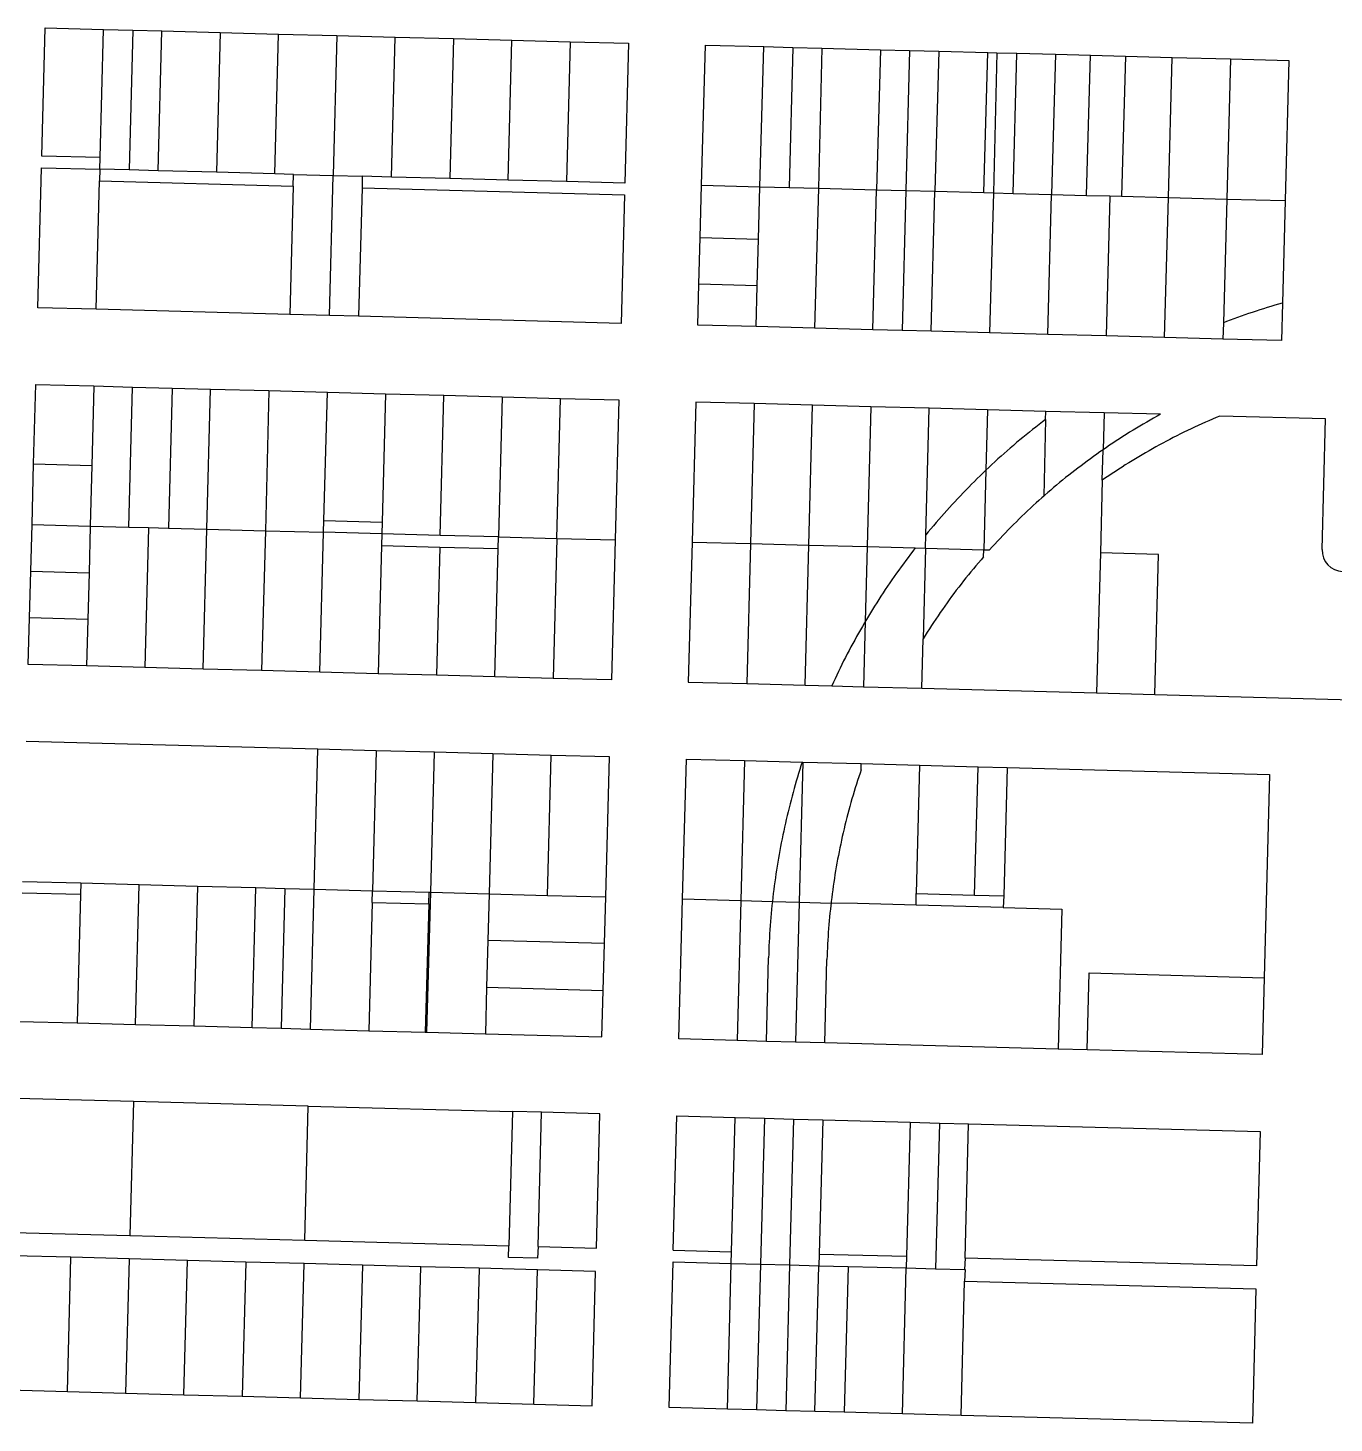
# Model space of a CAD drawing. Header units: inches. Extents: x 486468 to 494399, y 5455955 to 5460553.
# Drawn here: x 488716.7 to 489057.7, y 5456807 to 5457171.3 of the extents above; entities that cross this region are included whole.
import ezdxf

# ---------------------------------------------------------------- set-up
doc = ezdxf.new("R2010")
doc.units = ezdxf.units.IN
doc.header["$MEASUREMENT"] = 0
doc.layers.add('ParcelLines', color=10, linetype='Continuous')

msp = doc.modelspace()

# ---------------------------------------------------------------- linework, layer by layer
at = {"layer": 'ParcelLines', "color": 1}
for p, q in [((488720.325, 5457137.883), (488721.224, 5457171.333)), ((488721.224, 5457171.333), (488736.424, 5457170.933)), ((488735.524, 5457137.484), (488736.424, 5457170.933)), ((488736.424, 5457170.933), (488744.074, 5457170.734)), ((488744.074, 5457170.734), (488743.074, 5457134.234)), ((488744.074, 5457170.734), (488751.674, 5457170.534)), ((488750.674, 5457134.034), (488751.674, 5457170.534)), ((488751.674, 5457170.534), (488766.874, 5457170.134)), ((488766.874, 5457170.134), (488765.924, 5457133.624)), ((488766.874, 5457170.134), (488782.124, 5457169.734)), ((488781.174, 5457133.214), (488782.124, 5457169.734)), ((488782.124, 5457169.734), (488797.374, 5457169.334)), ((488797.374, 5457169.334), (488796.374, 5457132.794)), ((488797.374, 5457169.334), (488812.574, 5457168.934)), ((488811.624, 5457132.384), (488812.574, 5457168.934)), ((488812.574, 5457168.934), (488827.824, 5457168.534)), ((488827.824, 5457168.534), (488826.824, 5457131.984)), ((488827.824, 5457168.534), (488843.024, 5457168.135)), ((488842.074, 5457131.585), (488843.024, 5457168.135)), ((488843.024, 5457168.135), (488858.274, 5457167.735)), ((488858.274, 5457167.735), (488857.324, 5457131.185)), ((488858.274, 5457167.735), (488873.524, 5457167.335)), ((488873.524, 5457167.335), (488872.524, 5457130.785)), ((488892.574, 5457130.285), (488893.574, 5457166.835)), ((488893.574, 5457166.835), (488908.823, 5457166.435)), ((488907.824, 5457129.875), (488908.823, 5457166.435)), ((488908.823, 5457166.435), (488916.423, 5457166.235)), ((488916.423, 5457166.235), (488924.023, 5457166.036)), ((488924.023, 5457166.036), (488939.273, 5457165.636)), ((488939.273, 5457165.636), (488938.274, 5457129.077)), ((488939.273, 5457165.636), (488946.873, 5457165.436)), ((488946.873, 5457165.436), (488954.523, 5457165.237)), ((488954.523, 5457165.237), (488953.523, 5457128.667)), ((488954.523, 5457165.237), (488967.323, 5457164.897)), ((488967.323, 5457164.897), (488969.723, 5457164.837)), ((488969.723, 5457164.837), (488968.773, 5457128.257)), ((488969.723, 5457164.837), (488974.923, 5457164.697)), ((488974.923, 5457164.697), (488984.973, 5457164.437)), ((488984.973, 5457164.437), (488983.974, 5457127.857)), ((488984.973, 5457164.437), (488994.123, 5457164.197)), ((488994.123, 5457164.197), (489003.273, 5457163.958)), ((489003.273, 5457163.958), (489015.423, 5457163.638)), ((489014.473, 5457127.048), (489015.423, 5457163.638)), ((489015.423, 5457163.638), (489030.673, 5457163.238)), ((489030.673, 5457163.238), (489029.723, 5457126.638)), ((489030.673, 5457163.238), (489045.923, 5457162.838)), ((489045.923, 5457162.838), (489044.943, 5457126.238)), ((488735.524, 5457137.484), (488720.325, 5457137.883)), ((488735.474, 5457134.434), (488735.524, 5457137.484)), ((488719.225, 5457098.283), (488720.225, 5457134.832)), ((488720.225, 5457134.832), (488735.474, 5457134.434)), ((488735.474, 5457134.434), (488735.375, 5457131.384)), ((488743.074, 5457134.234), (488735.474, 5457134.434)), ((488750.674, 5457134.034), (488743.074, 5457134.234)), ((488765.924, 5457133.624), (488750.674, 5457134.034)), ((488781.174, 5457133.214), (488765.924, 5457133.624)), ((488786.024, 5457133.084), (488781.174, 5457133.214)), ((488785.924, 5457130.034), (488786.024, 5457133.084)), ((488786.024, 5457133.084), (488796.374, 5457132.794)), ((488795.425, 5457096.233), (488796.374, 5457132.794)), ((488796.374, 5457132.794), (488803.974, 5457132.584)), ((488803.974, 5457132.584), (488803.924, 5457129.534)), ((488811.624, 5457132.384), (488803.974, 5457132.584)), ((488826.824, 5457131.984), (488811.624, 5457132.384)), ((488842.074, 5457131.585), (488826.824, 5457131.984)), ((488735.375, 5457131.384), (488785.924, 5457130.034)), ((488803.924, 5457129.534), (488803.025, 5457096.034)), ((488803.924, 5457129.534), (488872.474, 5457127.735)), ((488857.324, 5457131.185), (488842.074, 5457131.585)), ((488872.524, 5457130.785), (488857.324, 5457131.185)), ((488892.204, 5457116.585), (488892.574, 5457130.285)), ((488892.574, 5457130.285), (488907.824, 5457129.875)), ((488907.444, 5457116.185), (488907.824, 5457129.875)), ((488907.824, 5457129.875), (488915.424, 5457129.676)), ((488915.424, 5457129.676), (488923.074, 5457129.477)), ((488923.074, 5457129.477), (488938.274, 5457129.077)), ((488938.274, 5457129.077), (488945.924, 5457128.867)), ((488945.924, 5457128.867), (488944.925, 5457092.317)), ((488945.924, 5457128.867), (488953.523, 5457128.667)), ((488952.525, 5457092.117), (488953.523, 5457128.667)), ((488953.523, 5457128.667), (488966.323, 5457128.327)), ((488966.323, 5457128.327), (488968.773, 5457128.257)), ((488968.773, 5457128.257), (488973.923, 5457128.117)), ((488872.474, 5457127.735), (488871.574, 5457094.185)), ((488973.923, 5457128.117), (488983.974, 5457127.857)), ((488983.025, 5457091.307), (488983.974, 5457127.857)), ((488983.974, 5457127.857), (488993.124, 5457127.607)), ((488993.124, 5457127.607), (488999.224, 5457127.447)), ((488999.224, 5457127.447), (489002.273, 5457127.367)), ((489002.273, 5457127.367), (489014.473, 5457127.048)), ((489014.473, 5457127.048), (489029.723, 5457126.638)), ((489029.723, 5457126.638), (489028.844, 5457094.339)), ((489044.943, 5457126.238), (489044.233, 5457099.489)), ((488891.864, 5457104.385), (488892.204, 5457116.585)), ((488907.114, 5457103.986), (488907.444, 5457116.185)), ((488891.574, 5457093.735), (488891.864, 5457104.385)), ((489044.233, 5457099.489), (489043.973, 5457089.689)), ((488734.475, 5457097.873), (488719.225, 5457098.283)), ((488785.075, 5457096.513), (488734.475, 5457097.873)), ((488795.425, 5457096.233), (488785.075, 5457096.513)), ((488803.025, 5457096.034), (488795.425, 5457096.233)), ((488871.574, 5457094.185), (488803.025, 5457096.034)), ((488906.824, 5457093.326), (488891.574, 5457093.735)), ((488922.074, 5457092.917), (488906.824, 5457093.326)), ((488937.274, 5457092.517), (488922.074, 5457092.917)), ((488944.925, 5457092.317), (488937.274, 5457092.517)), ((488952.525, 5457092.117), (488944.925, 5457092.317)), ((488967.775, 5457091.707), (488952.525, 5457092.117)), ((489028.844, 5457094.339), (489028.724, 5457090.099)), ((488983.025, 5457091.307), (488967.775, 5457091.707)), ((488998.275, 5457090.897), (488983.025, 5457091.307)), ((489013.474, 5457090.499), (488998.275, 5457090.897)), ((489028.724, 5457090.099), (489013.474, 5457090.499)), ((489043.973, 5457089.689), (489028.724, 5457090.099)), ((488718.175, 5457057.483), (488718.725, 5457078.233)), ((488718.725, 5457078.233), (488733.925, 5457077.833)), ((488733.925, 5457077.833), (488743.975, 5457077.563)), ((488743.975, 5457077.563), (488754.325, 5457077.283)), ((488754.325, 5457077.283), (488764.375, 5457077.013)), ((488764.375, 5457077.013), (488779.625, 5457076.613)), ((488779.625, 5457076.613), (488794.875, 5457076.203)), ((488794.875, 5457076.203), (488810.075, 5457075.804)), ((488810.075, 5457075.804), (488825.325, 5457075.395)), ((488825.325, 5457075.395), (488840.525, 5457074.995)), ((488840.525, 5457074.995), (488855.775, 5457074.585)), ((488854.776, 5457038.035), (488855.775, 5457074.585)), ((488855.775, 5457074.585), (488870.974, 5457074.185)), ((488870.974, 5457074.185), (488870.006, 5457037.635)), ((488891.074, 5457073.635), (488890.106, 5457037.085)), ((488906.325, 5457073.225), (488891.074, 5457073.635)), ((488906.325, 5457073.225), (488905.326, 5457036.685)), ((488921.525, 5457072.817), (488906.325, 5457073.225)), ((488920.575, 5457036.287), (488921.525, 5457072.817)), ((488936.775, 5457072.417), (488921.525, 5457072.817)), ((488936.775, 5457072.417), (488935.825, 5457035.887)), ((488951.975, 5457072.007), (488936.775, 5457072.417)), ((488967.225, 5457071.597), (488951.975, 5457072.007)), ((488982.475, 5457071.187), (488967.225, 5457071.597)), ((488982.425, 5457069.087), (488982.475, 5457071.187)), ((488997.667, 5457070.807), (488982.475, 5457071.187)), ((488997.667, 5457070.807), (488997.425, 5457061.187)), ((489012.425, 5457070.438), (488997.667, 5457070.807)), ((489055.524, 5457069.239), (489027.925, 5457069.989)), ((488982.425, 5457069.087), (488981.949, 5457049.101)), ((489054.625, 5457035.139), (489055.524, 5457069.239)), ((488997.225, 5457053.237), (488997.425, 5457061.187)), ((488717.745, 5457041.683), (488718.175, 5457057.483)), ((488966.825, 5457055.837), (488966.275, 5457035.037)), ((488997.225, 5457053.237), (488996.725, 5457034.237)), ((488717.425, 5457029.483), (488717.745, 5457041.683)), ((488717.745, 5457041.683), (488732.975, 5457041.273)), ((488732.975, 5457041.273), (488732.645, 5457029.083)), ((488732.975, 5457041.273), (488743.025, 5457041.003)), ((488743.025, 5457041.003), (488748.175, 5457040.863)), ((488748.175, 5457040.863), (488753.375, 5457040.723)), ((488793.875, 5457039.633), (488793.975, 5457042.683)), ((488793.975, 5457042.683), (488809.175, 5457042.285)), ((488809.175, 5457042.285), (488809.125, 5457039.235)), ((488753.375, 5457040.723), (488763.425, 5457040.453)), ((488763.425, 5457040.453), (488778.675, 5457040.043)), ((488778.675, 5457040.043), (488793.875, 5457039.633)), ((488792.926, 5457003.104), (488793.875, 5457039.633)), ((488809.125, 5457039.235), (488793.875, 5457039.633)), ((488809.125, 5457039.235), (488809.026, 5457036.184)), ((488824.326, 5457038.835), (488809.125, 5457039.235)), ((488839.576, 5457038.435), (488824.326, 5457038.835)), ((488839.476, 5457035.385), (488839.576, 5457038.435)), ((488839.576, 5457038.435), (488854.776, 5457038.035)), ((488854.776, 5457038.035), (488853.826, 5457001.485)), ((488854.776, 5457038.035), (488870.006, 5457037.635)), ((488870.006, 5457037.635), (488869.026, 5457001.085)), ((488951.025, 5457035.487), (488951.115, 5457038.937)), ((488809.026, 5457036.184), (488808.126, 5457002.704)), ((488809.026, 5457036.184), (488824.276, 5457035.785)), ((488824.276, 5457035.785), (488823.376, 5457002.295)), ((488824.276, 5457035.785), (488839.476, 5457035.385)), ((488838.576, 5457001.895), (488839.476, 5457035.385)), ((488890.106, 5457037.085), (488889.126, 5457000.535)), ((488905.326, 5457036.685), (488920.575, 5457036.287)), ((488920.575, 5457036.287), (488935.825, 5457035.887)), ((488935.825, 5457035.887), (488935.326, 5457016.347)), ((488935.825, 5457035.887), (488948.375, 5457035.557)), ((488948.375, 5457035.557), (488951.025, 5457035.487)), ((488951.025, 5457035.487), (488950.425, 5457011.787)), ((488951.025, 5457035.487), (488966.275, 5457035.037)), ((488966.225, 5457033.237), (488966.275, 5457035.037)), ((488966.275, 5457035.037), (488967.775, 5457035.037)), ((488996.725, 5457034.237), (488995.725, 5456997.697)), ((489011.925, 5457033.838), (488996.725, 5457034.237)), ((489010.975, 5456997.298), (489011.925, 5457033.838)), ((488717.096, 5457017.283), (488717.425, 5457029.483)), ((488732.645, 5457029.083), (488732.306, 5457016.883)), ((488716.777, 5457005.133), (488717.096, 5457017.283)), ((488732.306, 5457016.883), (488717.096, 5457017.283)), ((488732.306, 5457016.883), (488731.977, 5457004.733)), ((488935.326, 5457016.347), (488934.89, 5456999.314)), ((488731.977, 5457004.733), (488716.777, 5457005.133)), ((488747.227, 5457004.323), (488731.977, 5457004.733)), ((488762.476, 5457003.913), (488747.227, 5457004.323)), ((488777.676, 5457003.513), (488762.476, 5457003.913)), ((488792.926, 5457003.104), (488777.676, 5457003.513)), ((488808.126, 5457002.704), (488792.926, 5457003.104)), ((488823.376, 5457002.295), (488808.126, 5457002.704)), ((488838.576, 5457001.895), (488823.376, 5457002.295)), ((488853.826, 5457001.485), (488838.576, 5457001.895)), ((488869.026, 5457001.085), (488853.826, 5457001.485)), ((488889.126, 5457000.535), (488904.376, 5457000.126)), ((488904.376, 5457000.126), (488919.626, 5456999.716)), ((488919.626, 5456999.716), (488926.576, 5456999.537)), ((488926.576, 5456999.537), (488934.89, 5456999.314)), ((488934.89, 5456999.314), (488950.076, 5456998.907)), ((488950.076, 5456998.907), (488995.725, 5456997.697)), ((488995.725, 5456997.697), (489010.975, 5456997.298)), ((489010.975, 5456997.298), (489065.775, 5456995.839)), ((488792.377, 5456983.014), (488716.227, 5456985.033)), ((488807.626, 5456982.604), (488792.377, 5456983.014)), ((488822.826, 5456982.205), (488807.626, 5456982.604)), ((488838.076, 5456981.795), (488822.826, 5456982.205)), ((488853.276, 5456981.395), (488838.076, 5456981.795)), ((488868.526, 5456980.985), (488853.276, 5456981.395)), ((488867.556, 5456944.435), (488868.526, 5456980.985)), ((488887.646, 5456943.886), (488888.626, 5456980.435)), ((488888.626, 5456980.435), (488903.826, 5456980.036)), ((488903.826, 5456980.036), (488918.826, 5456979.636)), ((488919.055, 5456979.63), (488918.104, 5456943.052)), ((488918.826, 5456979.636), (488919.055, 5456979.63)), ((488919.055, 5456979.63), (488934.276, 5456979.227)), ((488934.236, 5456977.607), (488934.276, 5456979.227)), ((488934.276, 5456979.227), (488949.526, 5456978.817)), ((488949.526, 5456978.817), (488948.626, 5456945.287)), ((488949.526, 5456978.817), (488964.776, 5456978.407)), ((488963.876, 5456944.887), (488964.776, 5456978.407)), ((488964.776, 5456978.407), (488972.376, 5456978.197)), ((488972.376, 5456978.197), (489040.895, 5456976.399)), ((489040.895, 5456976.399), (489039.496, 5456923.338)), ((488715.277, 5456948.482), (488730.477, 5456948.083)), ((488730.477, 5456948.083), (488730.427, 5456945.033)), ((488730.477, 5456948.083), (488745.727, 5456947.673)), ((488745.727, 5456947.673), (488760.927, 5456947.273)), ((488760.927, 5456947.273), (488776.177, 5456946.864)), ((488776.177, 5456946.864), (488783.777, 5456946.664)), ((488783.777, 5456946.664), (488791.427, 5456946.464)), ((488791.427, 5456946.464), (488806.627, 5456946.054)), ((488806.548, 5456943.008), (488806.627, 5456946.054)), ((488806.627, 5456946.054), (488821.427, 5456945.664)), ((488730.427, 5456945.033), (488715.177, 5456945.432)), ((488806.548, 5456943.008), (488805.677, 5456909.504)), ((488806.548, 5456943.008), (488821.344, 5456942.618)), ((488821.344, 5456942.618), (488820.427, 5456909.114)), ((488821.344, 5456942.618), (488821.427, 5456945.664)), ((488821.427, 5456945.664), (488821.877, 5456945.654)), ((488821.877, 5456945.654), (488837.077, 5456945.245)), ((488837.077, 5456945.245), (488852.327, 5456944.835)), ((488867.227, 5456932.235), (488867.556, 5456944.435)), ((488886.677, 5456907.336), (488887.646, 5456943.886)), ((488887.646, 5456943.886), (488902.876, 5456943.466)), ((488902.876, 5456943.466), (488911.076, 5456943.236)), ((488911.076, 5456943.236), (488918.104, 5456943.052)), ((488918.104, 5456943.052), (488917.127, 5456906.511)), ((488918.104, 5456943.052), (488926.386, 5456942.836)), ((488948.576, 5456942.237), (488948.626, 5456945.287)), ((488948.626, 5456945.287), (488963.876, 5456944.887)), ((488963.876, 5456944.887), (488971.476, 5456944.687)), ((488971.476, 5456944.687), (488971.376, 5456941.637)), ((488971.376, 5456941.637), (488948.576, 5456942.237)), ((488971.376, 5456941.637), (488986.626, 5456941.237)), ((488836.757, 5456933.035), (488836.447, 5456920.885)), ((488866.897, 5456920.035), (488867.227, 5456932.235)), ((488836.447, 5456920.885), (488836.127, 5456908.695)), ((489039.496, 5456923.338), (489038.977, 5456903.238)), ((488866.577, 5456907.885), (488866.897, 5456920.035)), ((488714.277, 5456911.932), (488729.527, 5456911.523)), ((488729.527, 5456911.523), (488744.727, 5456911.123)), ((488744.727, 5456911.123), (488759.977, 5456910.723)), ((488759.977, 5456910.723), (488775.227, 5456910.314)), ((488775.227, 5456910.314), (488782.827, 5456910.114)), ((488782.827, 5456910.114), (488790.427, 5456909.914)), ((488790.427, 5456909.914), (488805.677, 5456909.504)), ((488805.677, 5456909.504), (488820.427, 5456909.114)), ((488820.427, 5456909.114), (488820.877, 5456909.104)), ((488820.877, 5456909.104), (488836.127, 5456908.695)), ((488836.127, 5456908.695), (488866.577, 5456907.885)), ((488901.878, 5456906.926), (488886.677, 5456907.336)), ((488909.528, 5456906.716), (488901.878, 5456906.926)), ((488917.127, 5456906.511), (488909.528, 5456906.716)), ((488924.727, 5456906.306), (488917.127, 5456906.511)), ((488985.677, 5456904.667), (488924.727, 5456906.306)), ((488993.277, 5456904.468), (488985.677, 5456904.667)), ((489038.977, 5456903.238), (488993.277, 5456904.468)), ((488744.227, 5456891.023), (488713.778, 5456891.832)), ((488744.227, 5456891.023), (488743.279, 5456855.983)), ((488789.877, 5456889.814), (488744.227, 5456891.023)), ((488788.979, 5456854.784), (488789.877, 5456889.814)), ((488789.877, 5456889.814), (488843.228, 5456888.385)), ((488843.228, 5456888.385), (488842.262, 5456853.343)), ((488850.828, 5456888.185), (488843.228, 5456888.385)), ((488849.878, 5456853.135), (488850.828, 5456888.185)), ((488866.028, 5456887.786), (488850.828, 5456888.185)), ((488865.128, 5456852.736), (488866.028, 5456887.786)), ((488885.208, 5456852.182), (488886.128, 5456887.236)), ((488886.128, 5456887.236), (488901.378, 5456886.826)), ((488900.412, 5456851.784), (488901.378, 5456886.826)), ((488901.378, 5456886.826), (488908.978, 5456886.616)), ((488908.978, 5456886.616), (488907.978, 5456848.536)), ((488908.978, 5456886.616), (488916.608, 5456886.406)), ((488916.608, 5456886.406), (488915.578, 5456848.336)), ((488916.608, 5456886.406), (488924.228, 5456886.206)), ((488924.228, 5456886.206), (488947.028, 5456885.597)), ((488947.028, 5456885.597), (488954.677, 5456885.387)), ((488954.677, 5456885.387), (488953.628, 5456847.336)), ((488954.677, 5456885.387), (488962.277, 5456885.187)), ((488961.378, 5456850.137), (488962.277, 5456885.187)), ((488962.277, 5456885.187), (489038.427, 5456883.138)), ((489038.427, 5456883.138), (489037.527, 5456848.088)), ((488712.828, 5456856.782), (488743.279, 5456855.983)), ((488743.279, 5456855.983), (488788.979, 5456854.784)), ((488788.979, 5456854.784), (488842.262, 5456853.343)), ((488842.178, 5456850.294), (488842.262, 5456853.343)), ((488849.878, 5456853.135), (488849.778, 5456850.085)), ((488849.878, 5456853.135), (488865.128, 5456852.736)), ((488885.208, 5456852.182), (488900.412, 5456851.784)), ((488900.328, 5456848.736), (488900.412, 5456851.784)), ((488727.879, 5456850.322), (488712.679, 5456850.732)), ((488743.129, 5456849.914), (488727.879, 5456850.322)), ((488758.329, 5456849.504), (488743.129, 5456849.914)), ((488773.579, 5456849.094), (488758.329, 5456849.504)), ((488788.829, 5456848.684), (488773.579, 5456849.094)), ((488787.879, 5456813.634), (488788.829, 5456848.684)), ((488804.028, 5456848.274), (488788.829, 5456848.684)), ((488819.278, 5456847.864), (488804.028, 5456848.274)), ((488834.478, 5456847.454), (488819.278, 5456847.864)), ((488849.778, 5456850.085), (488842.178, 5456850.294)), ((488884.128, 5456811.086), (488885.128, 5456849.136)), ((488885.128, 5456849.136), (488900.328, 5456848.736)), ((488899.328, 5456810.686), (488900.328, 5456848.736)), ((488900.328, 5456848.736), (488907.978, 5456848.536)), ((488907.978, 5456848.536), (488906.928, 5456810.486)), ((488907.978, 5456848.536), (488915.578, 5456848.336)), ((488915.578, 5456848.336), (488914.558, 5456810.276)), ((488915.578, 5456848.336), (488923.178, 5456848.136)), ((488922.178, 5456810.076), (488923.178, 5456848.136)), ((488923.278, 5456851.186), (488923.178, 5456848.136)), ((488923.178, 5456848.136), (488930.828, 5456847.936)), ((488923.278, 5456851.186), (488946.128, 5456850.586)), ((488930.828, 5456847.936), (488929.778, 5456809.876)), ((488930.828, 5456847.936), (488946.028, 5456847.536)), ((488946.128, 5456850.586), (488946.028, 5456847.536)), ((488961.378, 5456850.137), (488961.278, 5456847.137)), ((489037.527, 5456848.088), (488961.378, 5456850.137)), ((488849.728, 5456847.045), (488834.478, 5456847.454)), ((488864.928, 5456846.636), (488849.728, 5456847.045)), ((488864.028, 5456811.586), (488864.928, 5456846.636)), ((488945.028, 5456809.466), (488946.028, 5456847.536)), ((488946.028, 5456847.536), (488953.628, 5456847.336)), ((488953.628, 5456847.336), (488961.278, 5456847.137)), ((488960.378, 5456809.056), (488961.228, 5456844.087)), ((488961.384, 5456847.133), (488961.228, 5456844.087)), ((488961.228, 5456844.087), (489037.328, 5456842.088)), ((488961.384, 5456847.133), (488961.278, 5456847.137)), ((489037.328, 5456842.088), (489036.428, 5456807.038)), ((488711.729, 5456815.682), (488726.979, 5456815.272)), ((488726.979, 5456815.272), (488742.179, 5456814.864)), ((488742.179, 5456814.864), (488757.429, 5456814.454)), ((488757.429, 5456814.454), (488772.629, 5456814.044)), ((488772.629, 5456814.044), (488787.879, 5456813.634)), ((488787.879, 5456813.634), (488803.079, 5456813.224)), ((488803.079, 5456813.224), (488818.329, 5456812.814)), ((488818.329, 5456812.814), (488833.579, 5456812.404)), ((488833.579, 5456812.404), (488848.779, 5456811.995)), ((488848.779, 5456811.995), (488864.028, 5456811.586)), ((488899.328, 5456810.686), (488884.128, 5456811.086)), ((488906.928, 5456810.486), (488899.328, 5456810.686)), ((488914.558, 5456810.276), (488906.928, 5456810.486)), ((488922.178, 5456810.076), (488914.558, 5456810.276)), ((488929.778, 5456809.876), (488922.178, 5456810.076)), ((488945.028, 5456809.466), (488929.778, 5456809.876)), ((488960.378, 5456809.056), (488945.028, 5456809.466)), ((489036.428, 5456807.038), (488960.378, 5456809.056))]:
    msp.add_line(p, q, dxfattribs=at)
for points in [[(488916.423, 5457166.235), (488915.424, 5457129.686), (488915.424, 5457129.676)], [(488924.023, 5457166.036), (488923.074, 5457129.487), (488923.074, 5457129.477)], [(488946.873, 5457165.436), (488945.924, 5457128.887), (488945.924, 5457128.867)], [(488966.323, 5457128.327), (488966.323, 5457128.337), (488967.323, 5457164.887), (488967.323, 5457164.897)], [(488973.923, 5457128.117), (488973.923, 5457128.137), (488974.923, 5457164.687), (488974.923, 5457164.697)], [(488993.124, 5457127.607), (488993.124, 5457127.637), (488994.123, 5457164.187), (488994.123, 5457164.197)], [(489003.273, 5457163.958), (489003.273, 5457163.938), (489002.273, 5457127.387), (489002.273, 5457127.367)], [(488734.475, 5457097.873), (488734.475, 5457097.883), (488735.375, 5457131.384)], [(488785.924, 5457130.034), (488785.075, 5457096.533), (488785.075, 5457096.513)], [(488923.074, 5457129.477), (488922.074, 5457092.937), (488922.074, 5457092.917)], [(488937.274, 5457092.517), (488937.274, 5457092.537), (488938.274, 5457129.077)], [(488968.773, 5457128.257), (488968.773, 5457128.237), (488967.775, 5457091.707)], [(488999.224, 5457127.447), (488999.224, 5457127.437), (488998.275, 5457090.897)], [(489013.474, 5457090.499), (489014.473, 5457127.038), (489014.473, 5457127.048)], [(489029.723, 5457126.638), (489044.923, 5457126.238), (489044.943, 5457126.238)], [(488892.204, 5457116.585), (488892.224, 5457116.585), (488907.424, 5457116.185), (488907.444, 5457116.185)], [(488907.114, 5457103.986), (488891.874, 5457104.385), (488891.864, 5457104.385)], [(488906.824, 5457093.326), (488906.824, 5457093.336), (488907.114, 5457103.986)], [(489044.233, 5457099.489), (489044.223, 5457099.489), (489043.243, 5457099.209), (489042.253, 5457098.919), (489041.273, 5457098.619), (489040.293, 5457098.319), (489039.313, 5457098.009), (489038.343, 5457097.699), (489037.363, 5457097.379), (489036.393, 5457097.059), (489035.423, 5457096.729), (489034.453, 5457096.399), (489033.483, 5457096.059), (489032.523, 5457095.719), (489031.563, 5457095.369), (489030.593, 5457095.009), (489029.634, 5457094.649), (489028.844, 5457094.339)], [(488733.925, 5457077.833), (488733.925, 5457077.783), (488733.385, 5457057.083)], [(488743.025, 5457041.003), (488743.975, 5457077.533), (488743.975, 5457077.563)], [(488754.325, 5457077.283), (488753.375, 5457040.733), (488753.375, 5457040.723)], [(488763.425, 5457040.453), (488764.375, 5457076.983), (488764.375, 5457077.013)], [(488779.625, 5457076.613), (488779.625, 5457076.583), (488778.675, 5457040.043)], [(488793.975, 5457042.683), (488794.875, 5457076.183), (488794.875, 5457076.203)], [(488810.075, 5457075.804), (488810.075, 5457075.784), (488809.175, 5457042.285)], [(488824.326, 5457038.835), (488825.325, 5457075.385), (488825.325, 5457075.395)], [(488840.525, 5457074.995), (488840.525, 5457074.985), (488839.576, 5457038.435)], [(488951.115, 5457038.937), (488951.975, 5457071.987), (488951.975, 5457072.007)], [(488967.225, 5457071.597), (488967.225, 5457071.587), (488966.825, 5457055.887), (488966.825, 5457055.837)], [(489027.925, 5457069.989), (489026.975, 5457069.589), (489026.025, 5457069.189), (489025.075, 5457068.779), (489024.135, 5457068.369), (489023.195, 5457067.949), (489022.255, 5457067.519), (489021.325, 5457067.089), (489020.385, 5457066.649), (489019.455, 5457066.199), (489018.535, 5457065.749), (489017.605, 5457065.299), (489016.685, 5457064.839), (489015.765, 5457064.368), (489014.855, 5457063.888), (489013.945, 5457063.418), (489013.035, 5457062.928), (489012.125, 5457062.438), (489011.225, 5457061.938), (489010.325, 5457061.438), (489009.425, 5457060.928), (489008.535, 5457060.418), (489007.645, 5457059.898), (489006.755, 5457059.378), (489005.875, 5457058.848), (489004.995, 5457058.308), (489004.115, 5457057.768), (489003.235, 5457057.218), (489002.375, 5457056.667), (489001.505, 5457056.107), (489000.645, 5457055.547), (488999.785, 5457054.977), (488998.925, 5457054.397), (488998.075, 5457053.827), (488997.225, 5457053.237)], [(489012.425, 5457070.438), (489011.515, 5457069.938), (489010.615, 5457069.428), (489009.705, 5457068.918), (489008.815, 5457068.398), (489007.915, 5457067.878), (489007.025, 5457067.348), (489006.135, 5457066.818), (489005.245, 5457066.278), (489004.365, 5457065.738), (489003.485, 5457065.188), (489002.605, 5457064.627), (489001.735, 5457064.067), (489000.865, 5457063.507), (489000.005, 5457062.927), (488999.135, 5457062.357), (488998.285, 5457061.777), (488997.425, 5457061.187)], [(488982.425, 5457069.087), (488981.565, 5457068.437), (488980.715, 5457067.777), (488979.855, 5457067.117), (488979.015, 5457066.447), (488978.175, 5457065.777), (488977.335, 5457065.107), (488976.495, 5457064.417), (488975.665, 5457063.737), (488974.845, 5457063.037), (488974.015, 5457062.337), (488973.205, 5457061.637), (488972.385, 5457060.927), (488971.585, 5457060.217), (488970.775, 5457059.497), (488969.975, 5457058.777), (488969.185, 5457058.047), (488968.395, 5457057.317), (488967.605, 5457056.577), (488966.825, 5457055.837)], [(488997.425, 5457061.187), (488996.595, 5457060.607), (488995.765, 5457060.017), (488994.935, 5457059.427), (488994.105, 5457058.837), (488993.285, 5457058.237), (488992.475, 5457057.627), (488991.665, 5457057.017), (488990.855, 5457056.407), (488990.045, 5457055.787), (488989.245, 5457055.157), (488988.445, 5457054.537), (488987.655, 5457053.897), (488986.865, 5457053.257), (488986.075, 5457052.617), (488985.295, 5457051.967), (488984.515, 5457051.317), (488983.745, 5457050.657), (488982.975, 5457049.987), (488982.205, 5457049.327), (488981.949, 5457049.101)], [(488718.175, 5457057.483), (488733.375, 5457057.083), (488733.385, 5457057.083)], [(488733.385, 5457057.083), (488732.975, 5457041.283), (488732.975, 5457041.273)], [(488966.825, 5457055.837), (488966.065, 5457055.107), (488965.315, 5457054.377), (488964.565, 5457053.647), (488963.815, 5457052.907), (488963.075, 5457052.167), (488962.335, 5457051.417), (488961.605, 5457050.667), (488960.875, 5457049.917), (488960.155, 5457049.157), (488959.435, 5457048.397), (488958.715, 5457047.627), (488958.005, 5457046.857), (488957.295, 5457046.087), (488956.595, 5457045.307), (488955.895, 5457044.517), (488955.195, 5457043.737), (488954.505, 5457042.947), (488953.825, 5457042.147), (488953.145, 5457041.357), (488952.465, 5457040.547), (488951.795, 5457039.747), (488951.125, 5457038.937), (488951.115, 5457038.937)], [(488981.949, 5457049.101), (488981.445, 5457048.657), (488980.685, 5457047.977), (488979.935, 5457047.297), (488979.185, 5457046.607), (488978.435, 5457045.917), (488977.695, 5457045.227), (488976.965, 5457044.527), (488976.225, 5457043.817), (488975.495, 5457043.107), (488974.775, 5457042.397), (488974.055, 5457041.687), (488973.335, 5457040.957), (488972.625, 5457040.237), (488971.925, 5457039.507), (488971.215, 5457038.767), (488970.525, 5457038.037), (488969.825, 5457037.287), (488969.135, 5457036.547), (488968.455, 5457035.797), (488967.775, 5457035.037)], [(488748.175, 5457040.863), (488748.175, 5457040.833), (488747.227, 5457004.323)], [(488762.476, 5457003.913), (488763.425, 5457040.433), (488763.425, 5457040.453)], [(488778.675, 5457040.043), (488778.675, 5457040.033), (488777.676, 5457003.513)], [(488890.106, 5457037.085), (488890.126, 5457037.085), (488905.326, 5457036.685)], [(488905.326, 5457036.685), (488904.376, 5457000.136), (488904.376, 5457000.126)], [(488919.626, 5456999.716), (488919.626, 5456999.736), (488920.575, 5457036.287)], [(488948.375, 5457035.557), (488948.375, 5457035.537), (488947.745, 5457034.727), (488947.115, 5457033.907), (488946.495, 5457033.087), (488945.885, 5457032.257), (488945.275, 5457031.437), (488944.665, 5457030.607), (488944.065, 5457029.767), (488943.465, 5457028.927), (488942.875, 5457028.087), (488942.285, 5457027.247), (488941.705, 5457026.397), (488941.125, 5457025.547), (488940.555, 5457024.687), (488939.985, 5457023.827), (488939.425, 5457022.967), (488938.865, 5457022.107), (488938.315, 5457021.237), (488937.765, 5457020.367), (488937.226, 5457019.497), (488936.686, 5457018.617), (488936.156, 5457017.737), (488935.626, 5457016.857), (488935.326, 5457016.347)], [(489054.625, 5457035.139), (489054.685, 5457034.049), (489054.965, 5457032.999), (489055.445, 5457032.029), (489056.105, 5457031.159), (489056.925, 5457030.449), (489057.865, 5457029.909), (489058.895, 5457029.569), (489059.975, 5457029.439)], [(488966.225, 5457033.237), (488965.555, 5457032.467), (488964.885, 5457031.687), (488964.225, 5457030.897), (488963.565, 5457030.117), (488962.915, 5457029.317), (488962.265, 5457028.527), (488961.625, 5457027.727), (488960.985, 5457026.917), (488960.355, 5457026.117), (488959.725, 5457025.297), (488959.105, 5457024.487), (488958.485, 5457023.667), (488957.875, 5457022.837), (488957.275, 5457022.017), (488956.675, 5457021.177), (488956.075, 5457020.347), (488955.485, 5457019.507), (488954.905, 5457018.667), (488954.325, 5457017.817), (488953.755, 5457016.967), (488953.185, 5457016.107), (488952.615, 5457015.257), (488952.065, 5457014.397), (488951.515, 5457013.527), (488950.965, 5457012.657), (488950.425, 5457011.787)], [(488717.425, 5457029.483), (488732.625, 5457029.083), (488732.645, 5457029.083)], [(488935.326, 5457016.347), (488935.106, 5457015.967), (488934.586, 5457015.077), (488934.076, 5457014.187), (488933.566, 5457013.287), (488933.066, 5457012.397), (488932.566, 5457011.497), (488932.076, 5457010.587), (488931.586, 5457009.687), (488931.106, 5457008.777), (488930.626, 5457007.857), (488930.156, 5457006.947), (488929.686, 5457006.027), (488929.226, 5457005.107), (488928.776, 5457004.187), (488928.326, 5457003.267), (488927.876, 5457002.337), (488927.436, 5457001.407), (488927.006, 5457000.477), (488926.576, 5456999.537)], [(488950.076, 5456998.907), (488950.076, 5456998.937), (488950.425, 5457011.787)], [(488791.427, 5456946.464), (488792.377, 5456982.984), (488792.377, 5456983.014)], [(488807.626, 5456982.604), (488807.626, 5456982.584), (488806.627, 5456946.054)], [(488821.877, 5456945.654), (488822.826, 5456982.185), (488822.826, 5456982.205)], [(488838.076, 5456981.795), (488838.076, 5456981.785), (488837.077, 5456945.245)], [(488852.327, 5456944.835), (488853.276, 5456981.385), (488853.276, 5456981.395)], [(488903.826, 5456980.036), (488902.876, 5456943.486), (488902.876, 5456943.466)], [(488918.826, 5456979.636), (488918.516, 5456978.646), (488918.206, 5456977.656), (488917.896, 5456976.666), (488917.606, 5456975.676), (488917.306, 5456974.686), (488917.026, 5456973.686), (488916.746, 5456972.696), (488916.466, 5456971.696), (488916.196, 5456970.696), (488915.936, 5456969.696), (488915.676, 5456968.696), (488915.426, 5456967.686), (488915.176, 5456966.686), (488914.936, 5456965.676), (488914.696, 5456964.666), (488914.466, 5456963.656), (488914.246, 5456962.646), (488914.026, 5456961.636), (488913.816, 5456960.616), (488913.606, 5456959.606), (488913.406, 5456958.586), (488913.206, 5456957.576), (488913.016, 5456956.556), (488912.836, 5456955.536), (488912.656, 5456954.516), (488912.486, 5456953.496), (488912.316, 5456952.476), (488912.156, 5456951.446), (488911.996, 5456950.426), (488911.856, 5456949.396), (488911.706, 5456948.376), (488911.566, 5456947.346), (488911.436, 5456946.326), (488911.316, 5456945.296), (488911.186, 5456944.266), (488911.076, 5456943.236)], [(488934.236, 5456977.607), (488933.956, 5456976.777), (488933.636, 5456975.817), (488933.316, 5456974.857), (488933.016, 5456973.887), (488932.716, 5456972.917), (488932.416, 5456971.947), (488932.126, 5456970.977), (488931.846, 5456970.007), (488931.566, 5456969.037), (488931.296, 5456968.057), (488931.026, 5456967.077), (488930.766, 5456966.107), (488930.516, 5456965.127), (488930.266, 5456964.137), (488930.026, 5456963.156), (488929.786, 5456962.176), (488929.556, 5456961.186), (488929.336, 5456960.196), (488929.116, 5456959.206), (488928.906, 5456958.216), (488928.696, 5456957.226), (488928.496, 5456956.236), (488928.296, 5456955.236), (488928.106, 5456954.246), (488927.926, 5456953.246), (488927.756, 5456952.256), (488927.576, 5456951.256), (488927.416, 5456950.256), (488927.256, 5456949.256), (488927.106, 5456948.256), (488926.956, 5456947.246), (488926.816, 5456946.246), (488926.686, 5456945.246), (488926.556, 5456944.236), (488926.436, 5456943.236), (488926.386, 5456942.836)], [(488972.376, 5456978.197), (488972.376, 5456978.187), (488971.476, 5456944.687)], [(488744.727, 5456911.123), (488744.727, 5456911.133), (488745.727, 5456947.673)], [(488760.927, 5456947.273), (488759.977, 5456910.733), (488759.977, 5456910.723)], [(488775.227, 5456910.314), (488775.227, 5456910.334), (488776.177, 5456946.864)], [(488783.777, 5456946.664), (488783.777, 5456946.634), (488782.827, 5456910.134), (488782.827, 5456910.114)], [(488790.427, 5456909.914), (488790.427, 5456909.934), (488791.427, 5456946.434), (488791.427, 5456946.464)], [(488730.427, 5456945.033), (488729.527, 5456911.533), (488729.527, 5456911.523)], [(488820.877, 5456909.104), (488821.877, 5456945.634), (488821.877, 5456945.654)], [(488837.077, 5456945.245), (488837.077, 5456945.235), (488836.757, 5456933.035)], [(488852.327, 5456944.835), (488867.526, 5456944.435), (488867.556, 5456944.435)], [(488902.876, 5456943.466), (488901.878, 5456906.936), (488901.878, 5456906.926)], [(488911.076, 5456943.236), (488910.966, 5456942.186), (488910.856, 5456941.136), (488910.756, 5456940.086), (488910.666, 5456939.026), (488910.576, 5456937.976), (488910.496, 5456936.926), (488910.426, 5456935.876), (488910.356, 5456934.816), (488910.296, 5456933.766), (488910.236, 5456932.706), (488910.186, 5456931.656), (488910.146, 5456930.596), (488910.106, 5456929.546), (488910.076, 5456928.486)], [(488926.386, 5456942.836), (488926.316, 5456942.226), (488926.206, 5456941.216), (488926.106, 5456940.216), (488926.006, 5456939.206), (488925.916, 5456938.196), (488925.826, 5456937.186), (488925.746, 5456936.176), (488925.676, 5456935.166), (488925.606, 5456934.156), (488925.546, 5456933.146), (488925.486, 5456932.136), (488925.436, 5456931.126), (488925.396, 5456930.106), (488925.356, 5456929.096), (488925.326, 5456928.086)], [(488948.576, 5456942.237), (488933.326, 5456942.686), (488926.386, 5456942.836)], [(488986.626, 5456941.237), (488985.677, 5456904.687), (488985.677, 5456904.667)], [(488867.227, 5456932.235), (488836.777, 5456933.035), (488836.757, 5456933.035)], [(488909.528, 5456906.716), (488909.528, 5456906.736), (488910.076, 5456928.486)], [(488924.727, 5456906.306), (488924.727, 5456906.336), (488925.326, 5456928.086)], [(488993.277, 5456904.468), (488993.277, 5456904.488), (488993.803, 5456924.588)], [(488993.803, 5456924.588), (488993.827, 5456924.588), (489039.476, 5456923.338), (489039.496, 5456923.338)], [(488836.447, 5456920.885), (488866.877, 5456920.035), (488866.897, 5456920.035)], [(488924.228, 5456886.206), (488924.228, 5456886.186), (488923.278, 5456851.186)], [(488947.028, 5456885.597), (488947.028, 5456885.587), (488946.128, 5456850.586)], [(488726.979, 5456815.272), (488726.979, 5456815.282), (488727.879, 5456850.282), (488727.879, 5456850.322)], [(488743.129, 5456849.914), (488743.129, 5456849.884), (488742.179, 5456814.864)], [(488757.429, 5456814.454), (488758.329, 5456849.484), (488758.329, 5456849.504)], [(488773.579, 5456849.094), (488773.579, 5456849.084), (488772.629, 5456814.044)], [(488804.028, 5456848.274), (488803.079, 5456813.234), (488803.079, 5456813.224)], [(488818.329, 5456812.814), (488818.329, 5456812.834), (488819.278, 5456847.864)], [(488834.478, 5456847.454), (488834.478, 5456847.434), (488833.579, 5456812.434), (488833.579, 5456812.404)], [(488848.779, 5456811.995), (488848.779, 5456812.035), (488849.728, 5456847.035), (488849.728, 5456847.045)]]:
    msp.add_lwpolyline(points, dxfattribs=at)

doc.saveas('drawing.dxf')
